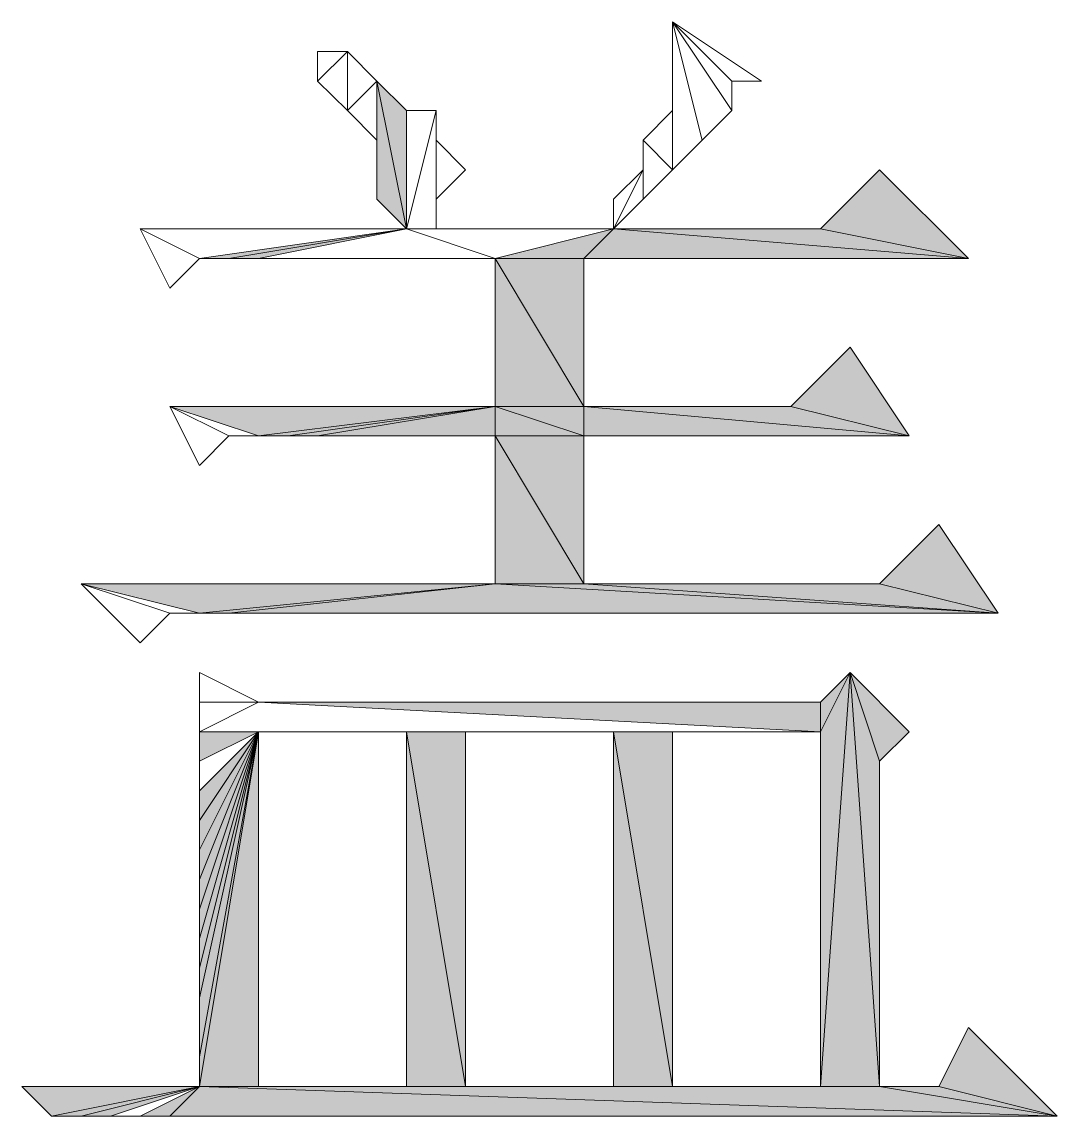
# Model space of a CAD drawing. Header units: inches. Extents: x -244 to 17, y 0 to 370.
# Drawn here: x -19.23 to -17.007, y 52.081 to 54.43 of the extents above; entities that cross this region are included whole.
import ezdxf

# ---------------------------------------------------------------- set-up
doc = ezdxf.new("R2010")
doc.units = ezdxf.units.IN
doc.header["$MEASUREMENT"] = 0
doc.layers.add('图层 1', color=7, linetype='Continuous')

# ---------------------------------------------------------------- blocks, each defined once
blk = doc.blocks.new('block 2')
at = {"layer": '图层 1', "true_color": 0xffffff}
h = blk.add_hatch(color=7, dxfattribs=at)
h.dxf.hatch_style = 2
h.paths.add_polyline_path([(72.263, 39.878), (72.1996, 39.8147), (72.263, 39.497)])
h = blk.add_hatch(color=7, dxfattribs=at)
h.dxf.hatch_style = 2
h.paths.add_polyline_path([(72.263, 39.497), (72.1996, 39.7509), (72.1996, 39.8147)])
h.paths.add_polyline_path([(72.1996, 39.6875), (72.263, 39.497), (72.1996, 39.7509)])
h = blk.add_hatch(color=7, dxfattribs=at)
h.dxf.hatch_style = 2
h.paths.add_polyline_path([(73.3425, 39.7509), (73.2791, 39.497), (73.3425, 38.8621)])
h = blk.add_hatch(color=7, dxfattribs=at)
h.dxf.hatch_style = 2
h.paths.add_polyline_path([(72.263, 39.497), (72.1996, 39.5604), (72.1996, 39.6241)])
h.paths.add_polyline_path([(72.1996, 37.6556), (72.263, 39.497), (72.1996, 39.5604)])
h.paths.add_polyline_path([(72.263, 38.0366), (72.1996, 37.6556), (72.263, 39.497)])
h = blk.add_hatch(color=7, dxfattribs=at)
h.dxf.hatch_style = 2
h.paths.add_polyline_path([(73.7235, 39.5604), (73.66, 39.3699), (73.7235, 38.8621)])
h = blk.add_hatch(color=7, dxfattribs=at)
h.dxf.hatch_style = 2
h.paths.add_polyline_path([(73.025, 39.3699), (72.263, 39.497), (72.3266, 39.497)])
h.paths.add_polyline_path([(72.263, 39.3699), (73.025, 39.3699), (72.263, 39.497)])
h = blk.add_hatch(color=7, dxfattribs=at)
h.dxf.hatch_style = 2
h.paths.add_polyline_path([(73.025, 39.3699), (72.4535, 39.497), (72.5171, 39.497)])
h.paths.add_polyline_path([(72.3266, 39.497), (73.025, 39.3699), (72.4535, 39.497)])
h = blk.add_hatch(color=7, dxfattribs=at)
h.dxf.hatch_style = 2
h.paths.add_polyline_path([(73.025, 39.3699), (72.5806, 39.497), (72.644, 39.497)])
h.paths.add_polyline_path([(72.5171, 39.497), (73.025, 39.3699), (72.5806, 39.497)])
h = blk.add_hatch(color=7, dxfattribs=at)
h.dxf.hatch_style = 2
h.paths.add_polyline_path([(73.025, 39.3699), (72.7076, 39.497), (72.771, 39.497)])
h.paths.add_polyline_path([(72.644, 39.497), (73.025, 39.3699), (72.7076, 39.497)])
h = blk.add_hatch(color=7, dxfattribs=at)
h.dxf.hatch_style = 2
h.paths.add_polyline_path([(73.025, 39.3699), (72.8345, 39.497), (72.8981, 39.497)])
h.paths.add_polyline_path([(72.771, 39.497), (73.025, 39.3699), (72.8345, 39.497)])
h = blk.add_hatch(color=7, dxfattribs=at)
h.dxf.hatch_style = 2
h.paths.add_polyline_path([(72.9615, 39.497), (73.025, 39.3699), (73.025, 39.497)])
h = blk.add_hatch(color=7, dxfattribs=at)
h.dxf.hatch_style = 2
h.paths.add_polyline_path([(73.3425, 38.8621), (73.2791, 39.4336), (73.2791, 39.497)])
h.paths.add_polyline_path([(73.2791, 37.7824), (73.3425, 38.8621), (73.2791, 39.4336)])
h.paths.add_polyline_path([(73.3425, 38.6716), (73.2791, 37.7824), (73.3425, 38.8621)])
h = blk.add_hatch(color=7, dxfattribs=at)
h.dxf.hatch_style = 2
h.paths.add_polyline_path([(74.1046, 39.0526), (74.041, 39.4336), (74.041, 39.497)])
h.paths.add_polyline_path([(74.041, 39.3699), (74.1046, 39.0526), (74.041, 39.4336)])
h = blk.add_hatch(color=7, dxfattribs=at)
h.dxf.hatch_style = 2
h.paths.add_polyline_path([(73.0886, 39.3699), (73.0886, 38.1634), (73.025, 38.1634)])
h = blk.add_hatch(color=7, dxfattribs=at)
h.dxf.hatch_style = 2
h.paths.add_polyline_path([(73.7235, 38.8621), (73.66, 39.3065), (73.66, 39.3699)])
h.paths.add_polyline_path([(73.66, 39.2431), (73.7235, 38.8621), (73.66, 39.3065)])
h = blk.add_hatch(color=7, dxfattribs=at)
h.dxf.hatch_style = 2
h.paths.add_polyline_path([(73.66, 38.6716), (73.7235, 38.6716), (73.66, 37.9729)])
h.paths.add_polyline_path([(73.7235, 38.8621), (73.66, 38.6716), (73.7235, 38.6716)])
h.paths.add_polyline_path([(73.66, 38.8621), (73.7235, 38.8621), (73.66, 38.6716)])
h.paths.add_polyline_path([(73.66, 39.2431), (73.66, 38.8621), (73.7235, 38.8621)])
h = blk.add_hatch(color=7, dxfattribs=at)
h.dxf.hatch_style = 2
h.paths.add_polyline_path([(74.422, 39.116), (74.1046, 39.0526), (74.3585, 39.0526)])
h.paths.add_polyline_path([(74.1681, 39.116), (74.422, 39.116), (74.1046, 39.0526)])
h = blk.add_hatch(color=7, dxfattribs=at)
h.dxf.hatch_style = 2
h.paths.add_polyline_path([(73.025, 39.0526), (72.263, 38.9255), (72.263, 39.0526)])
h.paths.add_polyline_path([(73.025, 38.9255), (73.025, 39.0526), (72.263, 38.9255)])
h = blk.add_hatch(color=7, dxfattribs=at)
h.dxf.hatch_style = 2
h.paths.add_polyline_path([(73.66, 38.8621), (73.3425, 38.6716), (73.3425, 38.8621)])
h.paths.add_polyline_path([(73.66, 38.6716), (73.66, 38.8621), (73.3425, 38.6716)])
h = blk.add_hatch(color=7, dxfattribs=at)
h.dxf.hatch_style = 2
h.paths.add_polyline_path([(74.041, 38.8621), (73.7235, 38.6716), (73.7235, 38.8621)])
h.paths.add_polyline_path([(74.041, 38.6716), (74.041, 38.8621), (73.7235, 38.6716)])
h = blk.add_hatch(color=7, dxfattribs=at)
h.dxf.hatch_style = 2
h.paths.add_polyline_path([(74.041, 38.6716), (74.1046, 38.6082), (74.041, 37.8461)])
h.paths.add_polyline_path([(74.041, 38.8621), (74.041, 38.6716), (74.1046, 38.6082)])
h = blk.add_hatch(color=7, dxfattribs=at)
h.dxf.hatch_style = 2
h.paths.add_polyline_path([(73.2791, 37.7824), (73.3425, 38.0366), (73.3425, 38.6716)])
h.paths.add_polyline_path([(73.4695, 37.9095), (73.2791, 37.7824), (73.3425, 38.0366)])
h = blk.add_hatch(color=7, dxfattribs=at)
h.dxf.hatch_style = 2
h.paths.add_polyline_path([(73.66, 37.9729), (73.7235, 38.2271), (73.7235, 38.6716)])
h.paths.add_polyline_path([(73.8505, 38.1), (73.66, 37.9729), (73.7235, 38.2271)])
h = blk.add_hatch(color=7, dxfattribs=at)
h.dxf.hatch_style = 2
h.paths.add_polyline_path([(73.025, 38.6082), (72.263, 38.4811), (72.263, 38.6082)])
h.paths.add_polyline_path([(73.025, 38.4811), (73.025, 38.6082), (72.263, 38.4811)])
h = blk.add_hatch(color=7, dxfattribs=at)
h.dxf.hatch_style = 2
h.paths.add_polyline_path([(74.041, 37.8461), (74.1046, 38.1634), (74.1046, 38.6082)])
h.paths.add_polyline_path([(74.2315, 38.0366), (74.041, 37.8461), (74.1046, 38.1634)])
h = blk.add_hatch(color=7, dxfattribs=at)
h.dxf.hatch_style = 2
h.paths.add_polyline_path([(72.263, 38.1634), (73.152, 38.1), (72.263, 38.0366)])
h.paths.add_polyline_path([(73.025, 38.1634), (72.263, 38.1634), (73.152, 38.1)])
h = blk.add_hatch(color=7, dxfattribs=at)
h.dxf.hatch_style = 2
h.paths.add_polyline_path([(73.0886, 38.1634), (73.025, 38.1634), (73.152, 38.1)])
h = blk.add_hatch(color=7, dxfattribs=at)
h.dxf.hatch_style = 2
h.paths.add_polyline_path([(72.9615, 38.0366), (73.152, 38.1), (73.025, 37.9729)])
h.paths.add_polyline_path([(72.263, 38.0366), (72.9615, 38.0366), (73.152, 38.1)])
h = blk.add_hatch(color=7, dxfattribs=at)
h.dxf.hatch_style = 2
h.paths.add_polyline_path([(72.1996, 37.6556), (72.263, 37.9095), (72.263, 38.0366)])
h.paths.add_polyline_path([(72.3901, 37.8461), (72.1996, 37.6556), (72.263, 37.9095)])
at = {"layer": '图层 1', "lineweight": 0}
for points in [[(72.263, 39.878), (72.1996, 39.8147), (72.263, 39.497), (72.263, 39.878)], [(72.263, 39.497), (72.1996, 39.7509), (72.1996, 39.8147), (72.263, 39.497)], [(72.1996, 39.6875), (72.263, 39.497), (72.1996, 39.7509), (72.1996, 39.6875)], [(73.2156, 39.6241), (73.3425, 39.7509), (73.2791, 39.5604), (73.2156, 39.6241)], [(73.3425, 39.7509), (73.2791, 39.5604), (73.2791, 39.497), (73.3425, 39.7509)], [(73.3425, 39.7509), (73.2791, 39.497), (73.3425, 38.8621), (73.3425, 39.7509)], [(72.1996, 39.6241), (72.263, 39.497), (72.1996, 39.6875), (72.1996, 39.6241)], [(72.263, 39.497), (72.1996, 39.5604), (72.1996, 39.6241), (72.263, 39.497)], [(73.9776, 39.5604), (74.1046, 39.6241), (74.041, 39.497), (73.9776, 39.5604)], [(74.1046, 39.6241), (74.041, 39.497), (74.1046, 39.0526), (74.1046, 39.6241)], [(72.1996, 37.6556), (72.263, 39.497), (72.1996, 39.5604), (72.1996, 37.6556)], [(73.5966, 39.497), (73.66, 39.4336), (73.7235, 39.5604), (73.5966, 39.497)], [(73.66, 39.4336), (73.7235, 39.5604), (73.66, 39.3699), (73.66, 39.4336)], [(73.7235, 39.5604), (73.66, 39.3699), (73.7235, 38.8621), (73.7235, 39.5604)], [(72.263, 38.0366), (72.1996, 37.6556), (72.263, 39.497), (72.263, 38.0366)], [(73.025, 39.3699), (72.263, 39.497), (72.3266, 39.497), (73.025, 39.3699)], [(72.263, 39.3699), (73.025, 39.3699), (72.263, 39.497), (72.263, 39.3699)], [(72.263, 38.0366), (72.263, 39.3699), (72.263, 39.497), (72.263, 38.0366)], [(72.3266, 39.497), (73.025, 39.3699), (72.4535, 39.497), (72.3266, 39.497)], [(73.025, 39.3699), (72.4535, 39.497), (72.5171, 39.497), (73.025, 39.3699)], [(72.5171, 39.497), (73.025, 39.3699), (72.5806, 39.497), (72.5171, 39.497)], [(73.025, 39.3699), (72.5806, 39.497), (72.644, 39.497), (73.025, 39.3699)], [(72.644, 39.497), (73.025, 39.3699), (72.7076, 39.497), (72.644, 39.497)], [(73.025, 39.3699), (72.7076, 39.497), (72.771, 39.497), (73.025, 39.3699)], [(72.771, 39.497), (73.025, 39.3699), (72.8345, 39.497), (72.771, 39.497)], [(73.025, 39.3699), (72.8345, 39.497), (72.8981, 39.497), (73.025, 39.3699)], [(72.9615, 39.497), (72.8981, 39.497), (73.025, 39.3699), (72.9615, 39.497)], [(72.9615, 39.497), (73.025, 39.3699), (73.025, 39.497), (72.9615, 39.497)], [(73.025, 39.3699), (73.025, 39.497), (73.025, 38.1634), (73.025, 39.3699)], [(73.025, 39.497), (73.0886, 39.3699), (73.0886, 39.497), (73.025, 39.497)], [(73.025, 39.497), (73.0886, 39.3699), (73.025, 38.1634), (73.025, 39.497)], [(73.0886, 39.497), (73.0886, 39.3699), (73.152, 39.497), (73.0886, 39.497)], [(73.3425, 38.8621), (73.2791, 39.4336), (73.2791, 39.497), (73.3425, 38.8621)], [(74.1046, 39.0526), (74.041, 39.4336), (74.041, 39.497), (74.1046, 39.0526)], [(73.2791, 37.7824), (73.3425, 38.8621), (73.2791, 39.4336), (73.2791, 37.7824)], [(74.041, 39.3699), (74.1046, 39.0526), (74.041, 39.4336), (74.041, 39.3699)], [(72.263, 39.0526), (72.263, 38.0366), (72.263, 39.3699), (72.263, 39.0526)], [(73.025, 39.3699), (73.025, 39.0526), (73.025, 38.1634), (73.025, 39.3699)], [(73.0886, 39.3699), (73.0886, 38.1634), (73.025, 38.1634), (73.0886, 39.3699)], [(73.7235, 38.8621), (73.66, 39.3065), (73.66, 39.3699), (73.7235, 38.8621)], [(74.041, 39.3699), (74.1046, 39.0526), (74.041, 38.8621), (74.041, 39.3699)], [(73.66, 39.2431), (73.7235, 38.8621), (73.66, 39.3065), (73.66, 39.2431)], [(73.66, 39.2431), (73.66, 38.8621), (73.7235, 38.8621), (73.66, 39.2431)], [(74.422, 39.2431), (74.3585, 39.1794), (74.4856, 39.1794), (74.422, 39.2431)], [(74.4856, 39.2431), (74.422, 39.2431), (74.4856, 39.1794), (74.4856, 39.2431)], [(74.422, 39.116), (74.2951, 39.116), (74.3585, 39.1794), (74.422, 39.116)], [(74.4856, 39.1794), (74.3585, 39.1794), (74.422, 39.116), (74.4856, 39.1794)], [(74.422, 39.116), (74.1046, 39.0526), (74.3585, 39.0526), (74.422, 39.116)], [(74.1681, 39.116), (74.422, 39.116), (74.1046, 39.0526), (74.1681, 39.116)], [(74.2315, 39.116), (74.1681, 39.116), (74.422, 39.116), (74.2315, 39.116)], [(74.2315, 39.116), (74.422, 39.116), (74.2951, 39.116), (74.2315, 39.116)], [(73.025, 39.0526), (72.263, 38.9255), (72.263, 39.0526), (73.025, 39.0526)], [(73.025, 38.9255), (73.025, 39.0526), (72.263, 38.9255), (73.025, 38.9255)], [(72.263, 38.0366), (72.263, 38.9255), (72.263, 39.0526), (72.263, 38.0366)], [(73.025, 38.1634), (73.025, 38.9255), (73.025, 39.0526), (73.025, 38.1634)], [(74.1046, 39.0526), (74.041, 38.8621), (74.1046, 38.6082), (74.1046, 39.0526)], [(74.1046, 39.0526), (74.3585, 38.9889), (74.1046, 38.9889), (74.1046, 39.0526)], [(74.3585, 39.0526), (74.1046, 39.0526), (74.3585, 38.9889), (74.3585, 39.0526)], [(74.1046, 38.9889), (74.3585, 38.9889), (74.1681, 38.9889), (74.1046, 38.9889)], [(74.1681, 38.9889), (74.2951, 38.9889), (74.3585, 38.9889), (74.1681, 38.9889)], [(74.2315, 38.9255), (74.2951, 38.9889), (74.1681, 38.9889), (74.2315, 38.9255)], [(72.263, 38.6082), (72.263, 38.0366), (72.263, 38.9255), (72.263, 38.6082)], [(73.025, 38.6082), (73.025, 38.1634), (73.025, 38.9255), (73.025, 38.6082)], [(73.3425, 38.6716), (73.2791, 37.7824), (73.3425, 38.8621), (73.3425, 38.6716)], [(73.66, 38.8621), (73.3425, 38.6716), (73.3425, 38.8621), (73.66, 38.8621)], [(73.66, 38.6716), (73.66, 38.8621), (73.3425, 38.6716), (73.66, 38.6716)], [(73.7235, 38.8621), (73.66, 38.6716), (73.7235, 38.6716), (73.7235, 38.8621)], [(73.66, 38.8621), (73.7235, 38.8621), (73.66, 38.6716), (73.66, 38.8621)], [(74.041, 38.8621), (73.7235, 38.6716), (73.7235, 38.8621), (74.041, 38.8621)], [(74.041, 38.6716), (74.041, 38.8621), (73.7235, 38.6716), (74.041, 38.6716)], [(74.041, 38.8621), (74.041, 38.6716), (74.1046, 38.6082), (74.041, 38.8621)], [(73.2791, 37.7824), (73.3425, 38.0366), (73.3425, 38.6716), (73.2791, 37.7824)], [(73.66, 37.9729), (73.7235, 38.2271), (73.7235, 38.6716), (73.66, 37.9729)], [(73.66, 38.6716), (73.7235, 38.6716), (73.66, 37.9729), (73.66, 38.6716)], [(74.041, 38.6716), (74.1046, 38.6082), (74.041, 37.8461), (74.041, 38.6716)], [(73.025, 38.6082), (72.263, 38.4811), (72.263, 38.6082), (73.025, 38.6082)], [(73.025, 38.4811), (73.025, 38.6082), (72.263, 38.4811), (73.025, 38.4811)], [(72.263, 38.0366), (72.263, 38.4811), (72.263, 38.6082), (72.263, 38.0366)], [(73.025, 38.1634), (73.025, 38.4811), (73.025, 38.6082), (73.025, 38.1634)], [(74.041, 37.8461), (74.1046, 38.1634), (74.1046, 38.6082), (74.041, 37.8461)], [(74.1046, 38.6082), (74.2315, 38.5444), (74.1681, 38.5444), (74.1046, 38.6082)], [(74.1681, 38.6082), (74.1046, 38.6082), (74.2315, 38.5444), (74.1681, 38.6082)], [(74.2951, 38.5444), (74.1681, 38.5444), (74.2315, 38.5444), (74.2951, 38.5444)], [(74.2315, 38.4811), (74.2951, 38.5444), (74.1681, 38.5444), (74.2315, 38.4811)], [(74.3585, 38.4811), (74.2315, 38.4811), (74.2951, 38.5444), (74.3585, 38.4811)], [(72.263, 38.1634), (72.263, 38.0366), (72.263, 38.4811), (72.263, 38.1634)], [(74.2315, 38.4811), (74.2951, 38.4177), (74.549, 38.4811), (74.2315, 38.4811)], [(74.4856, 38.4811), (74.549, 38.4811), (74.2315, 38.4811), (74.4856, 38.4811)], [(74.422, 38.4811), (74.2315, 38.4811), (74.4856, 38.4811), (74.422, 38.4811)], [(74.3585, 38.4811), (74.422, 38.4811), (74.2315, 38.4811), (74.3585, 38.4811)], [(74.2951, 38.4177), (74.549, 38.4811), (74.3585, 38.3539), (74.2951, 38.4177)], [(74.3585, 38.3539), (74.422, 38.3539), (74.549, 38.4811), (74.3585, 38.3539)], [(74.422, 38.3539), (74.549, 38.4811), (74.422, 38.2905), (74.422, 38.3539)], [(73.8505, 38.1), (73.66, 37.9729), (73.7235, 38.2271), (73.8505, 38.1)], [(72.263, 38.1634), (73.152, 38.1), (72.263, 38.0366), (72.263, 38.1634)], [(73.025, 38.1634), (72.263, 38.1634), (73.152, 38.1), (73.025, 38.1634)], [(73.0886, 38.1634), (73.025, 38.1634), (73.152, 38.1), (73.0886, 38.1634)], [(74.2315, 38.0366), (74.041, 37.8461), (74.1046, 38.1634), (74.2315, 38.0366)], [(72.263, 38.0366), (72.9615, 38.0366), (73.152, 38.1), (72.263, 38.0366)], [(72.9615, 38.0366), (73.152, 38.1), (73.025, 37.9729), (72.9615, 38.0366)], [(72.1996, 37.6556), (72.263, 37.9095), (72.263, 38.0366), (72.1996, 37.6556)], [(73.4695, 37.9095), (73.2791, 37.7824), (73.3425, 38.0366), (73.4695, 37.9095)], [(72.3901, 37.8461), (72.1996, 37.6556), (72.263, 37.9095), (72.3901, 37.8461)]]:
    blk.add_lwpolyline(points, dxfattribs=at)
at = {"layer": '图层 1', "color": 7, "lineweight": 20, "true_color": 0xffffff}
for points in [[(72.263, 39.878), (72.1996, 39.8147), (72.263, 39.497), (72.263, 39.878)], [(72.263, 39.497), (72.1996, 39.7509), (72.1996, 39.8147), (72.263, 39.497)], [(72.1996, 39.6875), (72.263, 39.497), (72.1996, 39.7509), (72.1996, 39.6875)], [(73.2156, 39.6241), (73.3425, 39.7509), (73.2791, 39.5604), (73.2156, 39.6241)], [(73.3425, 39.7509), (73.2791, 39.5604), (73.2791, 39.497), (73.3425, 39.7509)], [(73.3425, 39.7509), (73.2791, 39.497), (73.3425, 38.8621), (73.3425, 39.7509)], [(72.1996, 39.6241), (72.263, 39.497), (72.1996, 39.6875), (72.1996, 39.6241)], [(72.263, 39.497), (72.1996, 39.5604), (72.1996, 39.6241), (72.263, 39.497)], [(73.9776, 39.5604), (74.1046, 39.6241), (74.041, 39.497), (73.9776, 39.5604)], [(74.1046, 39.6241), (74.041, 39.497), (74.1046, 39.0526), (74.1046, 39.6241)], [(72.1996, 37.6556), (72.263, 39.497), (72.1996, 39.5604), (72.1996, 37.6556)], [(73.5966, 39.497), (73.66, 39.4336), (73.7235, 39.5604), (73.5966, 39.497)], [(73.66, 39.4336), (73.7235, 39.5604), (73.66, 39.3699), (73.66, 39.4336)], [(73.7235, 39.5604), (73.66, 39.3699), (73.7235, 38.8621), (73.7235, 39.5604)], [(72.263, 38.0366), (72.1996, 37.6556), (72.263, 39.497), (72.263, 38.0366)], [(73.025, 39.3699), (72.263, 39.497), (72.3266, 39.497), (73.025, 39.3699)], [(72.263, 39.3699), (73.025, 39.3699), (72.263, 39.497), (72.263, 39.3699)], [(72.263, 38.0366), (72.263, 39.3699), (72.263, 39.497), (72.263, 38.0366)], [(72.3266, 39.497), (73.025, 39.3699), (72.4535, 39.497), (72.3266, 39.497)], [(73.025, 39.3699), (72.4535, 39.497), (72.5171, 39.497), (73.025, 39.3699)], [(72.5171, 39.497), (73.025, 39.3699), (72.5806, 39.497), (72.5171, 39.497)], [(73.025, 39.3699), (72.5806, 39.497), (72.644, 39.497), (73.025, 39.3699)], [(72.644, 39.497), (73.025, 39.3699), (72.7076, 39.497), (72.644, 39.497)], [(73.025, 39.3699), (72.7076, 39.497), (72.771, 39.497), (73.025, 39.3699)], [(72.771, 39.497), (73.025, 39.3699), (72.8345, 39.497), (72.771, 39.497)], [(73.025, 39.3699), (72.8345, 39.497), (72.8981, 39.497), (73.025, 39.3699)], [(72.9615, 39.497), (72.8981, 39.497), (73.025, 39.3699), (72.9615, 39.497)], [(72.9615, 39.497), (73.025, 39.3699), (73.025, 39.497), (72.9615, 39.497)], [(73.025, 39.3699), (73.025, 39.497), (73.025, 38.1634), (73.025, 39.3699)], [(73.025, 39.497), (73.0886, 39.3699), (73.0886, 39.497), (73.025, 39.497)], [(73.025, 39.497), (73.0886, 39.3699), (73.025, 38.1634), (73.025, 39.497)], [(73.0886, 39.497), (73.0886, 39.3699), (73.152, 39.497), (73.0886, 39.497)], [(73.3425, 38.8621), (73.2791, 39.4336), (73.2791, 39.497), (73.3425, 38.8621)], [(74.1046, 39.0526), (74.041, 39.4336), (74.041, 39.497), (74.1046, 39.0526)], [(73.2791, 37.7824), (73.3425, 38.8621), (73.2791, 39.4336), (73.2791, 37.7824)], [(74.041, 39.3699), (74.1046, 39.0526), (74.041, 39.4336), (74.041, 39.3699)], [(72.263, 39.0526), (72.263, 38.0366), (72.263, 39.3699), (72.263, 39.0526)], [(73.025, 39.3699), (73.025, 39.0526), (73.025, 38.1634), (73.025, 39.3699)], [(73.0886, 39.3699), (73.0886, 38.1634), (73.025, 38.1634), (73.0886, 39.3699)], [(73.7235, 38.8621), (73.66, 39.3065), (73.66, 39.3699), (73.7235, 38.8621)], [(74.041, 39.3699), (74.1046, 39.0526), (74.041, 38.8621), (74.041, 39.3699)], [(73.66, 39.2431), (73.7235, 38.8621), (73.66, 39.3065), (73.66, 39.2431)], [(73.66, 39.2431), (73.66, 38.8621), (73.7235, 38.8621), (73.66, 39.2431)], [(74.422, 39.2431), (74.3585, 39.1794), (74.4856, 39.1794), (74.422, 39.2431)], [(74.4856, 39.2431), (74.422, 39.2431), (74.4856, 39.1794), (74.4856, 39.2431)], [(74.422, 39.116), (74.2951, 39.116), (74.3585, 39.1794), (74.422, 39.116)], [(74.4856, 39.1794), (74.3585, 39.1794), (74.422, 39.116), (74.4856, 39.1794)], [(74.422, 39.116), (74.1046, 39.0526), (74.3585, 39.0526), (74.422, 39.116)], [(74.1681, 39.116), (74.422, 39.116), (74.1046, 39.0526), (74.1681, 39.116)], [(74.2315, 39.116), (74.1681, 39.116), (74.422, 39.116), (74.2315, 39.116)], [(74.2315, 39.116), (74.422, 39.116), (74.2951, 39.116), (74.2315, 39.116)], [(73.025, 39.0526), (72.263, 38.9255), (72.263, 39.0526), (73.025, 39.0526)], [(73.025, 38.9255), (73.025, 39.0526), (72.263, 38.9255), (73.025, 38.9255)], [(72.263, 38.0366), (72.263, 38.9255), (72.263, 39.0526), (72.263, 38.0366)], [(73.025, 38.1634), (73.025, 38.9255), (73.025, 39.0526), (73.025, 38.1634)], [(74.1046, 39.0526), (74.041, 38.8621), (74.1046, 38.6082), (74.1046, 39.0526)], [(74.1046, 39.0526), (74.3585, 38.9889), (74.1046, 38.9889), (74.1046, 39.0526)], [(74.3585, 39.0526), (74.1046, 39.0526), (74.3585, 38.9889), (74.3585, 39.0526)], [(74.1046, 38.9889), (74.3585, 38.9889), (74.1681, 38.9889), (74.1046, 38.9889)], [(74.1681, 38.9889), (74.2951, 38.9889), (74.3585, 38.9889), (74.1681, 38.9889)], [(74.2315, 38.9255), (74.2951, 38.9889), (74.1681, 38.9889), (74.2315, 38.9255)], [(72.263, 38.6082), (72.263, 38.0366), (72.263, 38.9255), (72.263, 38.6082)], [(73.025, 38.6082), (73.025, 38.1634), (73.025, 38.9255), (73.025, 38.6082)], [(73.3425, 38.6716), (73.2791, 37.7824), (73.3425, 38.8621), (73.3425, 38.6716)], [(73.66, 38.8621), (73.3425, 38.6716), (73.3425, 38.8621), (73.66, 38.8621)], [(73.66, 38.6716), (73.66, 38.8621), (73.3425, 38.6716), (73.66, 38.6716)], [(73.7235, 38.8621), (73.66, 38.6716), (73.7235, 38.6716), (73.7235, 38.8621)], [(73.66, 38.8621), (73.7235, 38.8621), (73.66, 38.6716), (73.66, 38.8621)], [(74.041, 38.8621), (73.7235, 38.6716), (73.7235, 38.8621), (74.041, 38.8621)], [(74.041, 38.6716), (74.041, 38.8621), (73.7235, 38.6716), (74.041, 38.6716)], [(74.041, 38.8621), (74.041, 38.6716), (74.1046, 38.6082), (74.041, 38.8621)], [(73.2791, 37.7824), (73.3425, 38.0366), (73.3425, 38.6716), (73.2791, 37.7824)], [(73.66, 37.9729), (73.7235, 38.2271), (73.7235, 38.6716), (73.66, 37.9729)], [(73.66, 38.6716), (73.7235, 38.6716), (73.66, 37.9729), (73.66, 38.6716)], [(74.041, 38.6716), (74.1046, 38.6082), (74.041, 37.8461), (74.041, 38.6716)], [(73.025, 38.6082), (72.263, 38.4811), (72.263, 38.6082), (73.025, 38.6082)], [(73.025, 38.4811), (73.025, 38.6082), (72.263, 38.4811), (73.025, 38.4811)], [(72.263, 38.0366), (72.263, 38.4811), (72.263, 38.6082), (72.263, 38.0366)], [(73.025, 38.1634), (73.025, 38.4811), (73.025, 38.6082), (73.025, 38.1634)], [(74.041, 37.8461), (74.1046, 38.1634), (74.1046, 38.6082), (74.041, 37.8461)], [(74.1046, 38.6082), (74.2315, 38.5444), (74.1681, 38.5444), (74.1046, 38.6082)], [(74.1681, 38.6082), (74.1046, 38.6082), (74.2315, 38.5444), (74.1681, 38.6082)], [(74.2951, 38.5444), (74.1681, 38.5444), (74.2315, 38.5444), (74.2951, 38.5444)], [(74.2315, 38.4811), (74.2951, 38.5444), (74.1681, 38.5444), (74.2315, 38.4811)], [(74.3585, 38.4811), (74.2315, 38.4811), (74.2951, 38.5444), (74.3585, 38.4811)], [(72.263, 38.1634), (72.263, 38.0366), (72.263, 38.4811), (72.263, 38.1634)], [(74.2315, 38.4811), (74.2951, 38.4177), (74.549, 38.4811), (74.2315, 38.4811)], [(74.4856, 38.4811), (74.549, 38.4811), (74.2315, 38.4811), (74.4856, 38.4811)], [(74.422, 38.4811), (74.2315, 38.4811), (74.4856, 38.4811), (74.422, 38.4811)], [(74.3585, 38.4811), (74.422, 38.4811), (74.2315, 38.4811), (74.3585, 38.4811)], [(74.2951, 38.4177), (74.549, 38.4811), (74.3585, 38.3539), (74.2951, 38.4177)], [(74.3585, 38.3539), (74.422, 38.3539), (74.549, 38.4811), (74.3585, 38.3539)], [(74.422, 38.3539), (74.549, 38.4811), (74.422, 38.2905), (74.422, 38.3539)], [(73.8505, 38.1), (73.66, 37.9729), (73.7235, 38.2271), (73.8505, 38.1)], [(72.263, 38.1634), (73.152, 38.1), (72.263, 38.0366), (72.263, 38.1634)], [(73.025, 38.1634), (72.263, 38.1634), (73.152, 38.1), (73.025, 38.1634)], [(73.0886, 38.1634), (73.025, 38.1634), (73.152, 38.1), (73.0886, 38.1634)], [(74.2315, 38.0366), (74.041, 37.8461), (74.1046, 38.1634), (74.2315, 38.0366)], [(72.263, 38.0366), (72.9615, 38.0366), (73.152, 38.1), (72.263, 38.0366)], [(72.9615, 38.0366), (73.152, 38.1), (73.025, 37.9729), (72.9615, 38.0366)], [(72.1996, 37.6556), (72.263, 37.9095), (72.263, 38.0366), (72.1996, 37.6556)], [(73.4695, 37.9095), (73.2791, 37.7824), (73.3425, 38.0366), (73.4695, 37.9095)], [(72.3901, 37.8461), (72.1996, 37.6556), (72.263, 37.9095), (72.3901, 37.8461)]]:
    blk.add_lwpolyline(points, dxfattribs=at)
at = {"layer": '图层 1', "lineweight": 0}
for points, knots in [([(73.2156, 39.6241), (73.2156, 39.6241), (73.2156, 39.6241), (73.2156, 39.6241), (73.2156, 39.6241), (73.3425, 39.7509), (73.3425, 39.7509), (73.3425, 39.7509), (73.2156, 39.6241), (73.2156, 39.6241)], [0, 0, 0, 0, 1, 1, 1, 2, 2, 2, 3, 3, 3, 3]), ([(72.263, 39.497), (72.263, 39.497), (72.1996, 39.6875), (72.1996, 39.6875), (72.1996, 39.6875), (72.263, 39.497), (72.263, 39.497)], [0, 0, 0, 0, 1, 1, 1, 2, 2, 2, 2]), ([(73.9776, 39.5604), (73.9776, 39.5604), (73.9776, 39.5604), (73.9776, 39.5604), (73.9776, 39.5604), (74.1046, 39.6241), (74.1046, 39.6241), (74.1046, 39.6241), (73.9776, 39.5604), (73.9776, 39.5604)], [0, 0, 0, 0, 1, 1, 1, 2, 2, 2, 3, 3, 3, 3]), ([(73.7235, 39.5604), (73.7235, 39.5604), (73.66, 39.3699), (73.66, 39.3699), (73.66, 39.3699), (73.7235, 39.5604), (73.7235, 39.5604)], [0, 0, 0, 0, 1, 1, 1, 2, 2, 2, 2]), ([(72.8981, 39.497), (72.8981, 39.497), (73.025, 39.3699), (73.025, 39.3699), (73.025, 39.3699), (72.8981, 39.497), (72.8981, 39.497)], [0, 0, 0, 0, 1, 1, 1, 2, 2, 2, 2]), ([(73.025, 39.497), (73.025, 39.497), (73.025, 39.497), (73.025, 39.497), (73.025, 39.497), (73.0886, 39.3699), (73.0886, 39.3699), (73.0886, 39.3699), (73.025, 39.497), (73.025, 39.497)], [0, 0, 0, 0, 1, 1, 1, 2, 2, 2, 3, 3, 3, 3]), ([(73.0886, 39.3699), (73.0886, 39.3699), (73.0886, 39.497), (73.0886, 39.497), (73.0886, 39.497), (73.0886, 39.3699), (73.0886, 39.3699)], [0, 0, 0, 0, 1, 1, 1, 2, 2, 2, 2]), ([(73.0886, 39.3699), (73.0886, 39.3699), (73.152, 39.497), (73.152, 39.497), (73.152, 39.497), (73.0886, 39.3699), (73.0886, 39.3699)], [0, 0, 0, 0, 1, 1, 1, 2, 2, 2, 2]), ([(73.2791, 39.497), (73.2791, 39.497), (73.2791, 39.497), (73.2791, 39.497), (73.2791, 39.497), (73.3425, 38.8621), (73.3425, 38.8621), (73.3425, 38.8621), (73.2791, 39.497), (73.2791, 39.497)], [0, 0, 0, 0, 1, 1, 1, 2, 2, 2, 3, 3, 3, 3]), ([(74.041, 39.3699), (74.041, 39.3699), (74.041, 39.3699), (74.041, 39.3699), (74.041, 39.3699), (74.1046, 39.0526), (74.1046, 39.0526), (74.1046, 39.0526), (74.041, 39.3699), (74.041, 39.3699)], [0, 0, 0, 0, 1, 1, 1, 2, 2, 2, 3, 3, 3, 3]), ([(74.4856, 39.2431), (74.4856, 39.2431), (74.4856, 39.2431), (74.4856, 39.2431), (74.4856, 39.2431), (74.422, 39.2431), (74.422, 39.2431), (74.422, 39.2431), (74.4856, 39.2431), (74.4856, 39.2431)], [0, 0, 0, 0, 1, 1, 1, 2, 2, 2, 3, 3, 3, 3]), ([(74.3585, 39.1794), (74.3585, 39.1794), (74.4856, 39.1794), (74.4856, 39.1794), (74.4856, 39.1794), (74.3585, 39.1794), (74.3585, 39.1794)], [0, 0, 0, 0, 1, 1, 1, 2, 2, 2, 2]), ([(74.2951, 39.116), (74.2951, 39.116), (74.422, 39.116), (74.422, 39.116), (74.422, 39.116), (74.2951, 39.116), (74.2951, 39.116)], [0, 0, 0, 0, 1, 1, 1, 2, 2, 2, 2]), ([(74.422, 39.116), (74.422, 39.116), (74.2951, 39.116), (74.2951, 39.116), (74.2951, 39.116), (74.422, 39.116), (74.422, 39.116)], [0, 0, 0, 0, 1, 1, 1, 2, 2, 2, 2]), ([(74.1046, 39.0526), (74.1046, 39.0526), (74.3585, 39.0526), (74.3585, 39.0526), (74.3585, 39.0526), (74.1046, 39.0526), (74.1046, 39.0526)], [0, 0, 0, 0, 1, 1, 1, 2, 2, 2, 2]), ([(74.1046, 39.0526), (74.1046, 39.0526), (74.1046, 39.0526), (74.1046, 39.0526), (74.1046, 39.0526), (74.3585, 39.0526), (74.3585, 39.0526), (74.3585, 39.0526), (74.1046, 39.0526), (74.1046, 39.0526)], [0, 0, 0, 0, 1, 1, 1, 2, 2, 2, 3, 3, 3, 3]), ([(74.1046, 38.6082), (74.1046, 38.6082), (74.1046, 39.0526), (74.1046, 39.0526), (74.1046, 39.0526), (74.1046, 38.6082), (74.1046, 38.6082)], [0, 0, 0, 0, 1, 1, 1, 2, 2, 2, 2]), ([(74.1046, 38.6082), (74.1046, 38.6082), (74.1046, 38.6082), (74.1046, 38.6082), (74.1046, 38.6082), (74.1046, 39.0526), (74.1046, 39.0526), (74.1046, 39.0526), (74.1046, 38.6082), (74.1046, 38.6082)], [0, 0, 0, 0, 1, 1, 1, 2, 2, 2, 3, 3, 3, 3]), ([(74.3585, 38.9889), (74.3585, 38.9889), (74.1046, 38.9889), (74.1046, 38.9889), (74.1046, 38.9889), (74.3585, 38.9889), (74.3585, 38.9889)], [0, 0, 0, 0, 1, 1, 1, 2, 2, 2, 2]), ([(74.2951, 38.9889), (74.2951, 38.9889), (74.1681, 38.9889), (74.1681, 38.9889), (74.1681, 38.9889), (74.2951, 38.9889), (74.2951, 38.9889)], [0, 0, 0, 0, 1, 1, 1, 2, 2, 2, 2]), ([(74.2315, 38.9255), (74.2315, 38.9255), (74.2315, 38.9255), (74.2315, 38.9255), (74.2315, 38.9255), (74.2951, 38.9889), (74.2951, 38.9889), (74.2951, 38.9889), (74.2315, 38.9255), (74.2315, 38.9255)], [0, 0, 0, 0, 1, 1, 1, 2, 2, 2, 3, 3, 3, 3]), ([(74.1046, 38.6082), (74.1046, 38.6082), (74.1681, 38.6082), (74.1681, 38.6082), (74.1681, 38.6082), (74.1046, 38.6082), (74.1046, 38.6082)], [0, 0, 0, 0, 1, 1, 1, 2, 2, 2, 2]), ([(74.1681, 38.5444), (74.1681, 38.5444), (74.2315, 38.5444), (74.2315, 38.5444), (74.2315, 38.5444), (74.1681, 38.5444), (74.1681, 38.5444)], [0, 0, 0, 0, 1, 1, 1, 2, 2, 2, 2]), ([(74.549, 38.4811), (74.549, 38.4811), (74.2315, 38.4811), (74.2315, 38.4811), (74.2315, 38.4811), (74.549, 38.4811), (74.549, 38.4811)], [0, 0, 0, 0, 1, 1, 1, 2, 2, 2, 2]), ([(74.4856, 38.4811), (74.4856, 38.4811), (74.2315, 38.4811), (74.2315, 38.4811), (74.2315, 38.4811), (74.4856, 38.4811), (74.4856, 38.4811)], [0, 0, 0, 0, 1, 1, 1, 2, 2, 2, 2]), ([(74.2315, 38.4811), (74.2315, 38.4811), (74.4856, 38.4811), (74.4856, 38.4811), (74.4856, 38.4811), (74.2315, 38.4811), (74.2315, 38.4811)], [0, 0, 0, 0, 1, 1, 1, 2, 2, 2, 2]), ([(74.549, 38.4811), (74.549, 38.4811), (74.3585, 38.3539), (74.3585, 38.3539), (74.3585, 38.3539), (74.549, 38.4811), (74.549, 38.4811)], [0, 0, 0, 0, 1, 1, 1, 2, 2, 2, 2]), ([(74.549, 38.4811), (74.549, 38.4811), (74.422, 38.2905), (74.422, 38.2905), (74.422, 38.2905), (74.549, 38.4811), (74.549, 38.4811)], [0, 0, 0, 0, 1, 1, 1, 2, 2, 2, 2])]:
    blk.add_open_spline(points, degree=3, knots=knots, dxfattribs=at)
at = {"layer": '图层 1', "color": 7, "lineweight": 20, "true_color": 0xffffff}
for points, knots in [([(73.2156, 39.6241), (73.2156, 39.6241), (73.2156, 39.6241), (73.2156, 39.6241), (73.2156, 39.6241), (73.3425, 39.7509), (73.3425, 39.7509), (73.3425, 39.7509), (73.2156, 39.6241), (73.2156, 39.6241)], [0, 0, 0, 0, 1, 1, 1, 2, 2, 2, 3, 3, 3, 3]), ([(72.263, 39.497), (72.263, 39.497), (72.1996, 39.6875), (72.1996, 39.6875), (72.1996, 39.6875), (72.263, 39.497), (72.263, 39.497)], [0, 0, 0, 0, 1, 1, 1, 2, 2, 2, 2]), ([(73.9776, 39.5604), (73.9776, 39.5604), (73.9776, 39.5604), (73.9776, 39.5604), (73.9776, 39.5604), (74.1046, 39.6241), (74.1046, 39.6241), (74.1046, 39.6241), (73.9776, 39.5604), (73.9776, 39.5604)], [0, 0, 0, 0, 1, 1, 1, 2, 2, 2, 3, 3, 3, 3]), ([(73.7235, 39.5604), (73.7235, 39.5604), (73.66, 39.3699), (73.66, 39.3699), (73.66, 39.3699), (73.7235, 39.5604), (73.7235, 39.5604)], [0, 0, 0, 0, 1, 1, 1, 2, 2, 2, 2]), ([(72.8981, 39.497), (72.8981, 39.497), (73.025, 39.3699), (73.025, 39.3699), (73.025, 39.3699), (72.8981, 39.497), (72.8981, 39.497)], [0, 0, 0, 0, 1, 1, 1, 2, 2, 2, 2]), ([(73.025, 39.497), (73.025, 39.497), (73.025, 39.497), (73.025, 39.497), (73.025, 39.497), (73.0886, 39.3699), (73.0886, 39.3699), (73.0886, 39.3699), (73.025, 39.497), (73.025, 39.497)], [0, 0, 0, 0, 1, 1, 1, 2, 2, 2, 3, 3, 3, 3]), ([(73.0886, 39.3699), (73.0886, 39.3699), (73.0886, 39.497), (73.0886, 39.497), (73.0886, 39.497), (73.0886, 39.3699), (73.0886, 39.3699)], [0, 0, 0, 0, 1, 1, 1, 2, 2, 2, 2]), ([(73.0886, 39.3699), (73.0886, 39.3699), (73.152, 39.497), (73.152, 39.497), (73.152, 39.497), (73.0886, 39.3699), (73.0886, 39.3699)], [0, 0, 0, 0, 1, 1, 1, 2, 2, 2, 2]), ([(73.2791, 39.497), (73.2791, 39.497), (73.2791, 39.497), (73.2791, 39.497), (73.2791, 39.497), (73.3425, 38.8621), (73.3425, 38.8621), (73.3425, 38.8621), (73.2791, 39.497), (73.2791, 39.497)], [0, 0, 0, 0, 1, 1, 1, 2, 2, 2, 3, 3, 3, 3]), ([(74.041, 39.3699), (74.041, 39.3699), (74.041, 39.3699), (74.041, 39.3699), (74.041, 39.3699), (74.1046, 39.0526), (74.1046, 39.0526), (74.1046, 39.0526), (74.041, 39.3699), (74.041, 39.3699)], [0, 0, 0, 0, 1, 1, 1, 2, 2, 2, 3, 3, 3, 3]), ([(74.4856, 39.2431), (74.4856, 39.2431), (74.4856, 39.2431), (74.4856, 39.2431), (74.4856, 39.2431), (74.422, 39.2431), (74.422, 39.2431), (74.422, 39.2431), (74.4856, 39.2431), (74.4856, 39.2431)], [0, 0, 0, 0, 1, 1, 1, 2, 2, 2, 3, 3, 3, 3]), ([(74.3585, 39.1794), (74.3585, 39.1794), (74.4856, 39.1794), (74.4856, 39.1794), (74.4856, 39.1794), (74.3585, 39.1794), (74.3585, 39.1794)], [0, 0, 0, 0, 1, 1, 1, 2, 2, 2, 2]), ([(74.2951, 39.116), (74.2951, 39.116), (74.422, 39.116), (74.422, 39.116), (74.422, 39.116), (74.2951, 39.116), (74.2951, 39.116)], [0, 0, 0, 0, 1, 1, 1, 2, 2, 2, 2]), ([(74.422, 39.116), (74.422, 39.116), (74.2951, 39.116), (74.2951, 39.116), (74.2951, 39.116), (74.422, 39.116), (74.422, 39.116)], [0, 0, 0, 0, 1, 1, 1, 2, 2, 2, 2]), ([(74.1046, 39.0526), (74.1046, 39.0526), (74.3585, 39.0526), (74.3585, 39.0526), (74.3585, 39.0526), (74.1046, 39.0526), (74.1046, 39.0526)], [0, 0, 0, 0, 1, 1, 1, 2, 2, 2, 2]), ([(74.1046, 39.0526), (74.1046, 39.0526), (74.1046, 39.0526), (74.1046, 39.0526), (74.1046, 39.0526), (74.3585, 39.0526), (74.3585, 39.0526), (74.3585, 39.0526), (74.1046, 39.0526), (74.1046, 39.0526)], [0, 0, 0, 0, 1, 1, 1, 2, 2, 2, 3, 3, 3, 3]), ([(74.1046, 38.6082), (74.1046, 38.6082), (74.1046, 39.0526), (74.1046, 39.0526), (74.1046, 39.0526), (74.1046, 38.6082), (74.1046, 38.6082)], [0, 0, 0, 0, 1, 1, 1, 2, 2, 2, 2]), ([(74.1046, 38.6082), (74.1046, 38.6082), (74.1046, 38.6082), (74.1046, 38.6082), (74.1046, 38.6082), (74.1046, 39.0526), (74.1046, 39.0526), (74.1046, 39.0526), (74.1046, 38.6082), (74.1046, 38.6082)], [0, 0, 0, 0, 1, 1, 1, 2, 2, 2, 3, 3, 3, 3]), ([(74.3585, 38.9889), (74.3585, 38.9889), (74.1046, 38.9889), (74.1046, 38.9889), (74.1046, 38.9889), (74.3585, 38.9889), (74.3585, 38.9889)], [0, 0, 0, 0, 1, 1, 1, 2, 2, 2, 2]), ([(74.2951, 38.9889), (74.2951, 38.9889), (74.1681, 38.9889), (74.1681, 38.9889), (74.1681, 38.9889), (74.2951, 38.9889), (74.2951, 38.9889)], [0, 0, 0, 0, 1, 1, 1, 2, 2, 2, 2]), ([(74.2315, 38.9255), (74.2315, 38.9255), (74.2315, 38.9255), (74.2315, 38.9255), (74.2315, 38.9255), (74.2951, 38.9889), (74.2951, 38.9889), (74.2951, 38.9889), (74.2315, 38.9255), (74.2315, 38.9255)], [0, 0, 0, 0, 1, 1, 1, 2, 2, 2, 3, 3, 3, 3]), ([(74.1046, 38.6082), (74.1046, 38.6082), (74.1681, 38.6082), (74.1681, 38.6082), (74.1681, 38.6082), (74.1046, 38.6082), (74.1046, 38.6082)], [0, 0, 0, 0, 1, 1, 1, 2, 2, 2, 2]), ([(74.1681, 38.5444), (74.1681, 38.5444), (74.2315, 38.5444), (74.2315, 38.5444), (74.2315, 38.5444), (74.1681, 38.5444), (74.1681, 38.5444)], [0, 0, 0, 0, 1, 1, 1, 2, 2, 2, 2]), ([(74.549, 38.4811), (74.549, 38.4811), (74.2315, 38.4811), (74.2315, 38.4811), (74.2315, 38.4811), (74.549, 38.4811), (74.549, 38.4811)], [0, 0, 0, 0, 1, 1, 1, 2, 2, 2, 2]), ([(74.4856, 38.4811), (74.4856, 38.4811), (74.2315, 38.4811), (74.2315, 38.4811), (74.2315, 38.4811), (74.4856, 38.4811), (74.4856, 38.4811)], [0, 0, 0, 0, 1, 1, 1, 2, 2, 2, 2]), ([(74.2315, 38.4811), (74.2315, 38.4811), (74.4856, 38.4811), (74.4856, 38.4811), (74.4856, 38.4811), (74.2315, 38.4811), (74.2315, 38.4811)], [0, 0, 0, 0, 1, 1, 1, 2, 2, 2, 2]), ([(74.549, 38.4811), (74.549, 38.4811), (74.3585, 38.3539), (74.3585, 38.3539), (74.3585, 38.3539), (74.549, 38.4811), (74.549, 38.4811)], [0, 0, 0, 0, 1, 1, 1, 2, 2, 2, 2]), ([(74.549, 38.4811), (74.549, 38.4811), (74.422, 38.2905), (74.422, 38.2905), (74.422, 38.2905), (74.549, 38.4811), (74.549, 38.4811)], [0, 0, 0, 0, 1, 1, 1, 2, 2, 2, 2])]:
    blk.add_open_spline(points, degree=3, knots=knots, dxfattribs=at)

msp = doc.modelspace()

# ---------------------------------------------------------------- block references
at = {"layer": '图层 1', "rotation": 90}
msp.add_blockref('block 2', (20.6482, -20.1187), dxfattribs=at)

doc.saveas('drawing.dxf')
